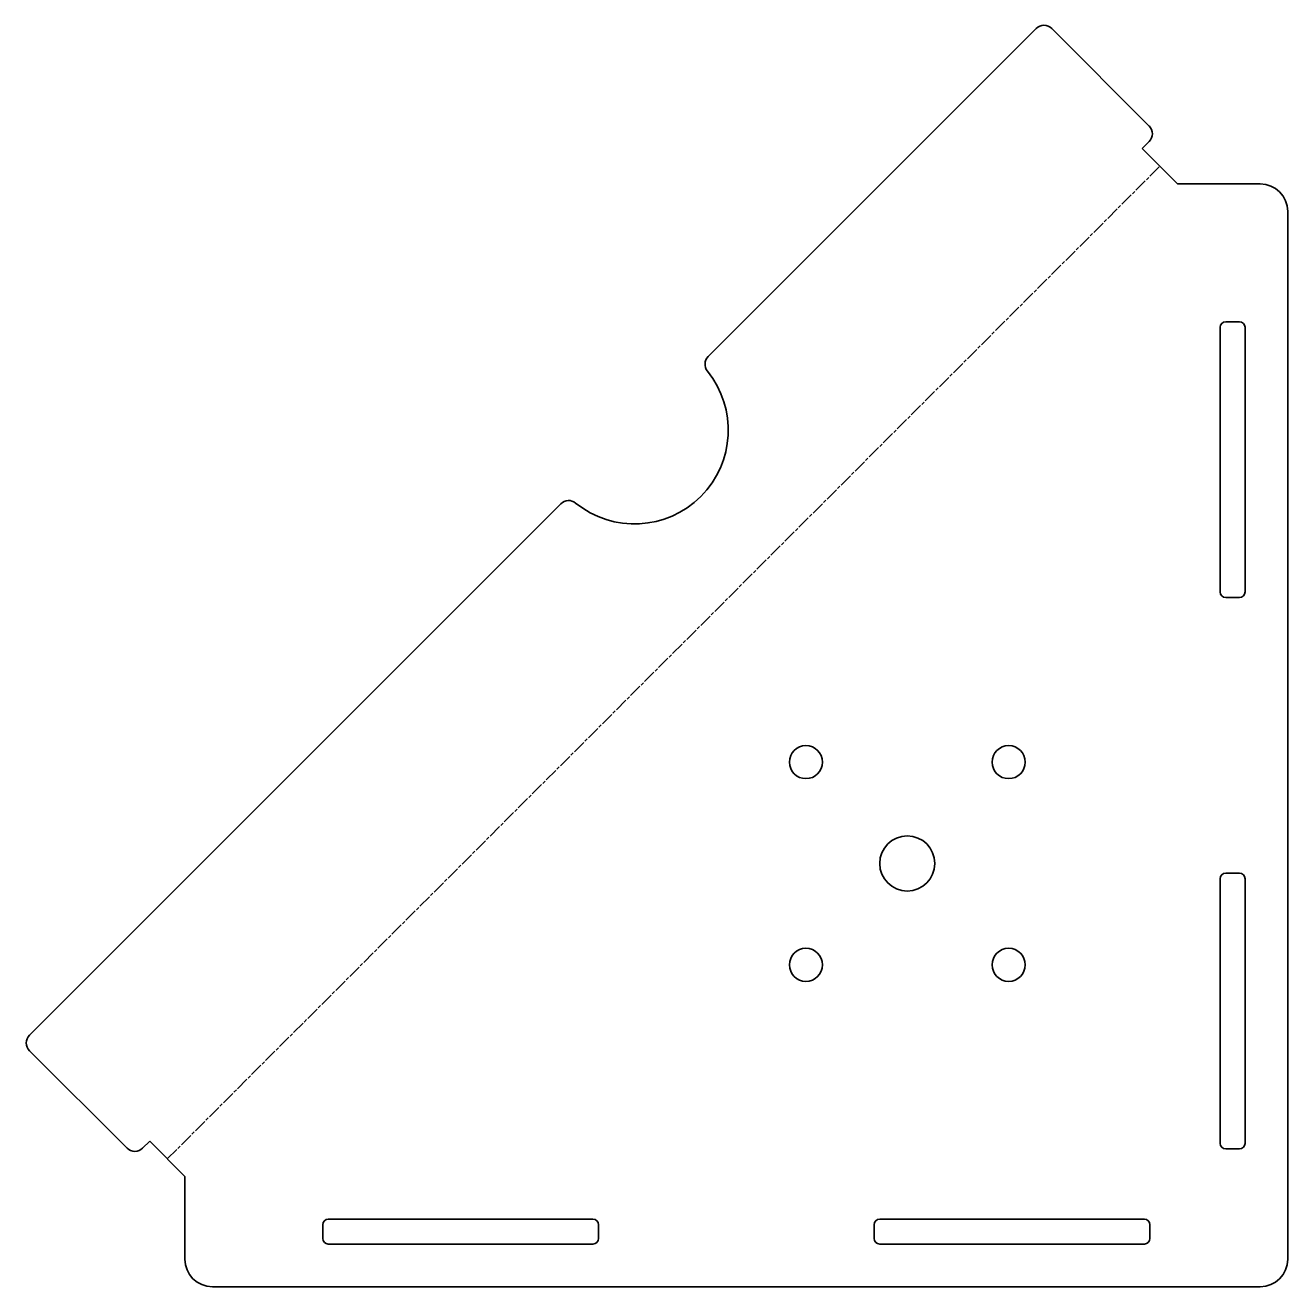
# Model space of a CAD drawing. Header units: inches. Extents: x 0 to 229, y 0 to 229.
import ezdxf

# ---------------------------------------------------------------- set-up
doc = ezdxf.new("R2010")
doc.units = ezdxf.units.IN
doc.header["$MEASUREMENT"] = 0
doc.linetypes.add('Chain', pattern=[13.68, 9.12, -1.14, 2.28, -1.14])
doc.layers.add('SIMUMAK Bend Centerline (ISO)', color=7, linetype='Chain', lineweight=9)
doc.layers.add('SIMUMAK Visible (ISO)', color=7, linetype='Continuous', lineweight=35)

# ---------------------------------------------------------------- blocks, each defined once
blk = doc.blocks.new('3DOF250-04-CCL01_Chapa Cardan Derecha 1_3DOF250-04-CCL01 (desplegada)')
at = {"layer": 'SIMUMAK Bend Centerline (ISO)', "ltscale": 0.263158}
blk.add_line((-134.01, -45.99), (45.99, 134.01), dxfattribs=at)
at = {"layer": 'SIMUMAK Visible (ISO)'}
for p, q in [((23.55, 158.99), (-35.92, 99.52)), ((44.06, 141.31), (26.38, 158.99)), ((42.79, 137.21), (44.06, 138.49)), ((49.18, 130.82), (42.79, 137.21)), ((49.18, 130.82), (64.18, 130.82)), ((69.18, 125.82), (69.18, -64.18)), ((57.93, 105.82), (60.43, 105.82)), ((56.93, 56.82), (56.93, 104.82)), ((61.43, 104.82), (61.43, 56.82)), ((-62.64, 72.8), (-158.99, -23.55)), ((60.43, 55.82), (57.93, 55.82)), ((56.93, -43.18), (56.93, 4.82)), ((57.93, 5.82), (60.43, 5.82)), ((61.43, 4.82), (61.43, -43.18)), ((-158.99, -26.38), (-141.31, -44.06)), ((-138.49, -44.06), (-137.21, -42.79)), ((-130.82, -49.18), (-137.21, -42.79)), ((60.43, -44.18), (57.93, -44.18)), ((-130.82, -64.18), (-130.82, -49.18)), ((-104.82, -56.93), (-56.82, -56.93)), ((-4.82, -56.93), (43.18, -56.93)), ((-105.82, -60.43), (-105.82, -57.93)), ((-55.82, -57.93), (-55.82, -60.43)), ((-5.82, -60.43), (-5.82, -57.93)), ((44.18, -57.93), (44.18, -60.43)), ((-56.82, -61.43), (-104.82, -61.43)), ((43.18, -61.43), (-4.82, -61.43)), ((64.18, -69.18), (-125.82, -69.18))]:
    blk.add_line(p, q, dxfattribs=at)
for centre, radius in [((-18.2, 25.96), 3), ((18.57, 25.96), 3), ((0.18, 7.58), 5), ((-18.2, -10.81), 3), ((18.57, -10.81), 3)]:
    blk.add_circle(centre, radius, dxfattribs=at)
at = {"layer": 'SIMUMAK Visible (ISO)', "extrusion": (0, 0, -1)}
for centre, radius, start, end in [((-24.97, 157.58), 2, 45, 135), ((-42.64, 139.9), 2, 135, 225), ((-64.18, 125.82), 5, 90, 180), ((34.5, 98.11), 2, 321.0423, 45), ((49.28, 86.16), 17, 141.0423, 308.9577), ((61.23, 71.39), 2, 45, 128.9577), ((157.58, -24.97), 2, 315, 45), ((139.9, -42.64), 2, 225, 315), ((125.82, -64.18), 5, 270, 360), ((-64.18, -64.18), 5, 180, 270)]:
    blk.add_arc(centre, radius, start, end, dxfattribs=at)
at = {"layer": 'SIMUMAK Visible (ISO)'}
for centre, start, end in [((57.93, 104.82), 90, 180), ((60.43, 104.82), 360, 90), ((57.93, 56.82), 180, 270), ((60.43, 56.82), 270, 360), ((57.93, 4.82), 90, 180), ((60.43, 4.82), 0, 90), ((57.93, -43.18), 180, 270), ((60.43, -43.18), 270, 0), ((-104.82, -57.93), 90, 180), ((-56.82, -57.93), 0, 90), ((-4.82, -57.93), 90, 180), ((43.18, -57.93), 360, 90), ((-104.82, -60.43), 180, 270), ((-56.82, -60.43), 270, 360), ((-4.82, -60.43), 180, 270), ((43.18, -60.43), 270, 0)]:
    blk.add_arc(centre, 1, start, end, dxfattribs=at)

msp = doc.modelspace()

# ---------------------------------------------------------------- block references
msp.add_blockref('3DOF250-04-CCL01_Chapa Cardan Derecha 1_3DOF250-04-CCL01 (desplegada)', (159.58, 69.18))

doc.saveas('drawing.dxf')
